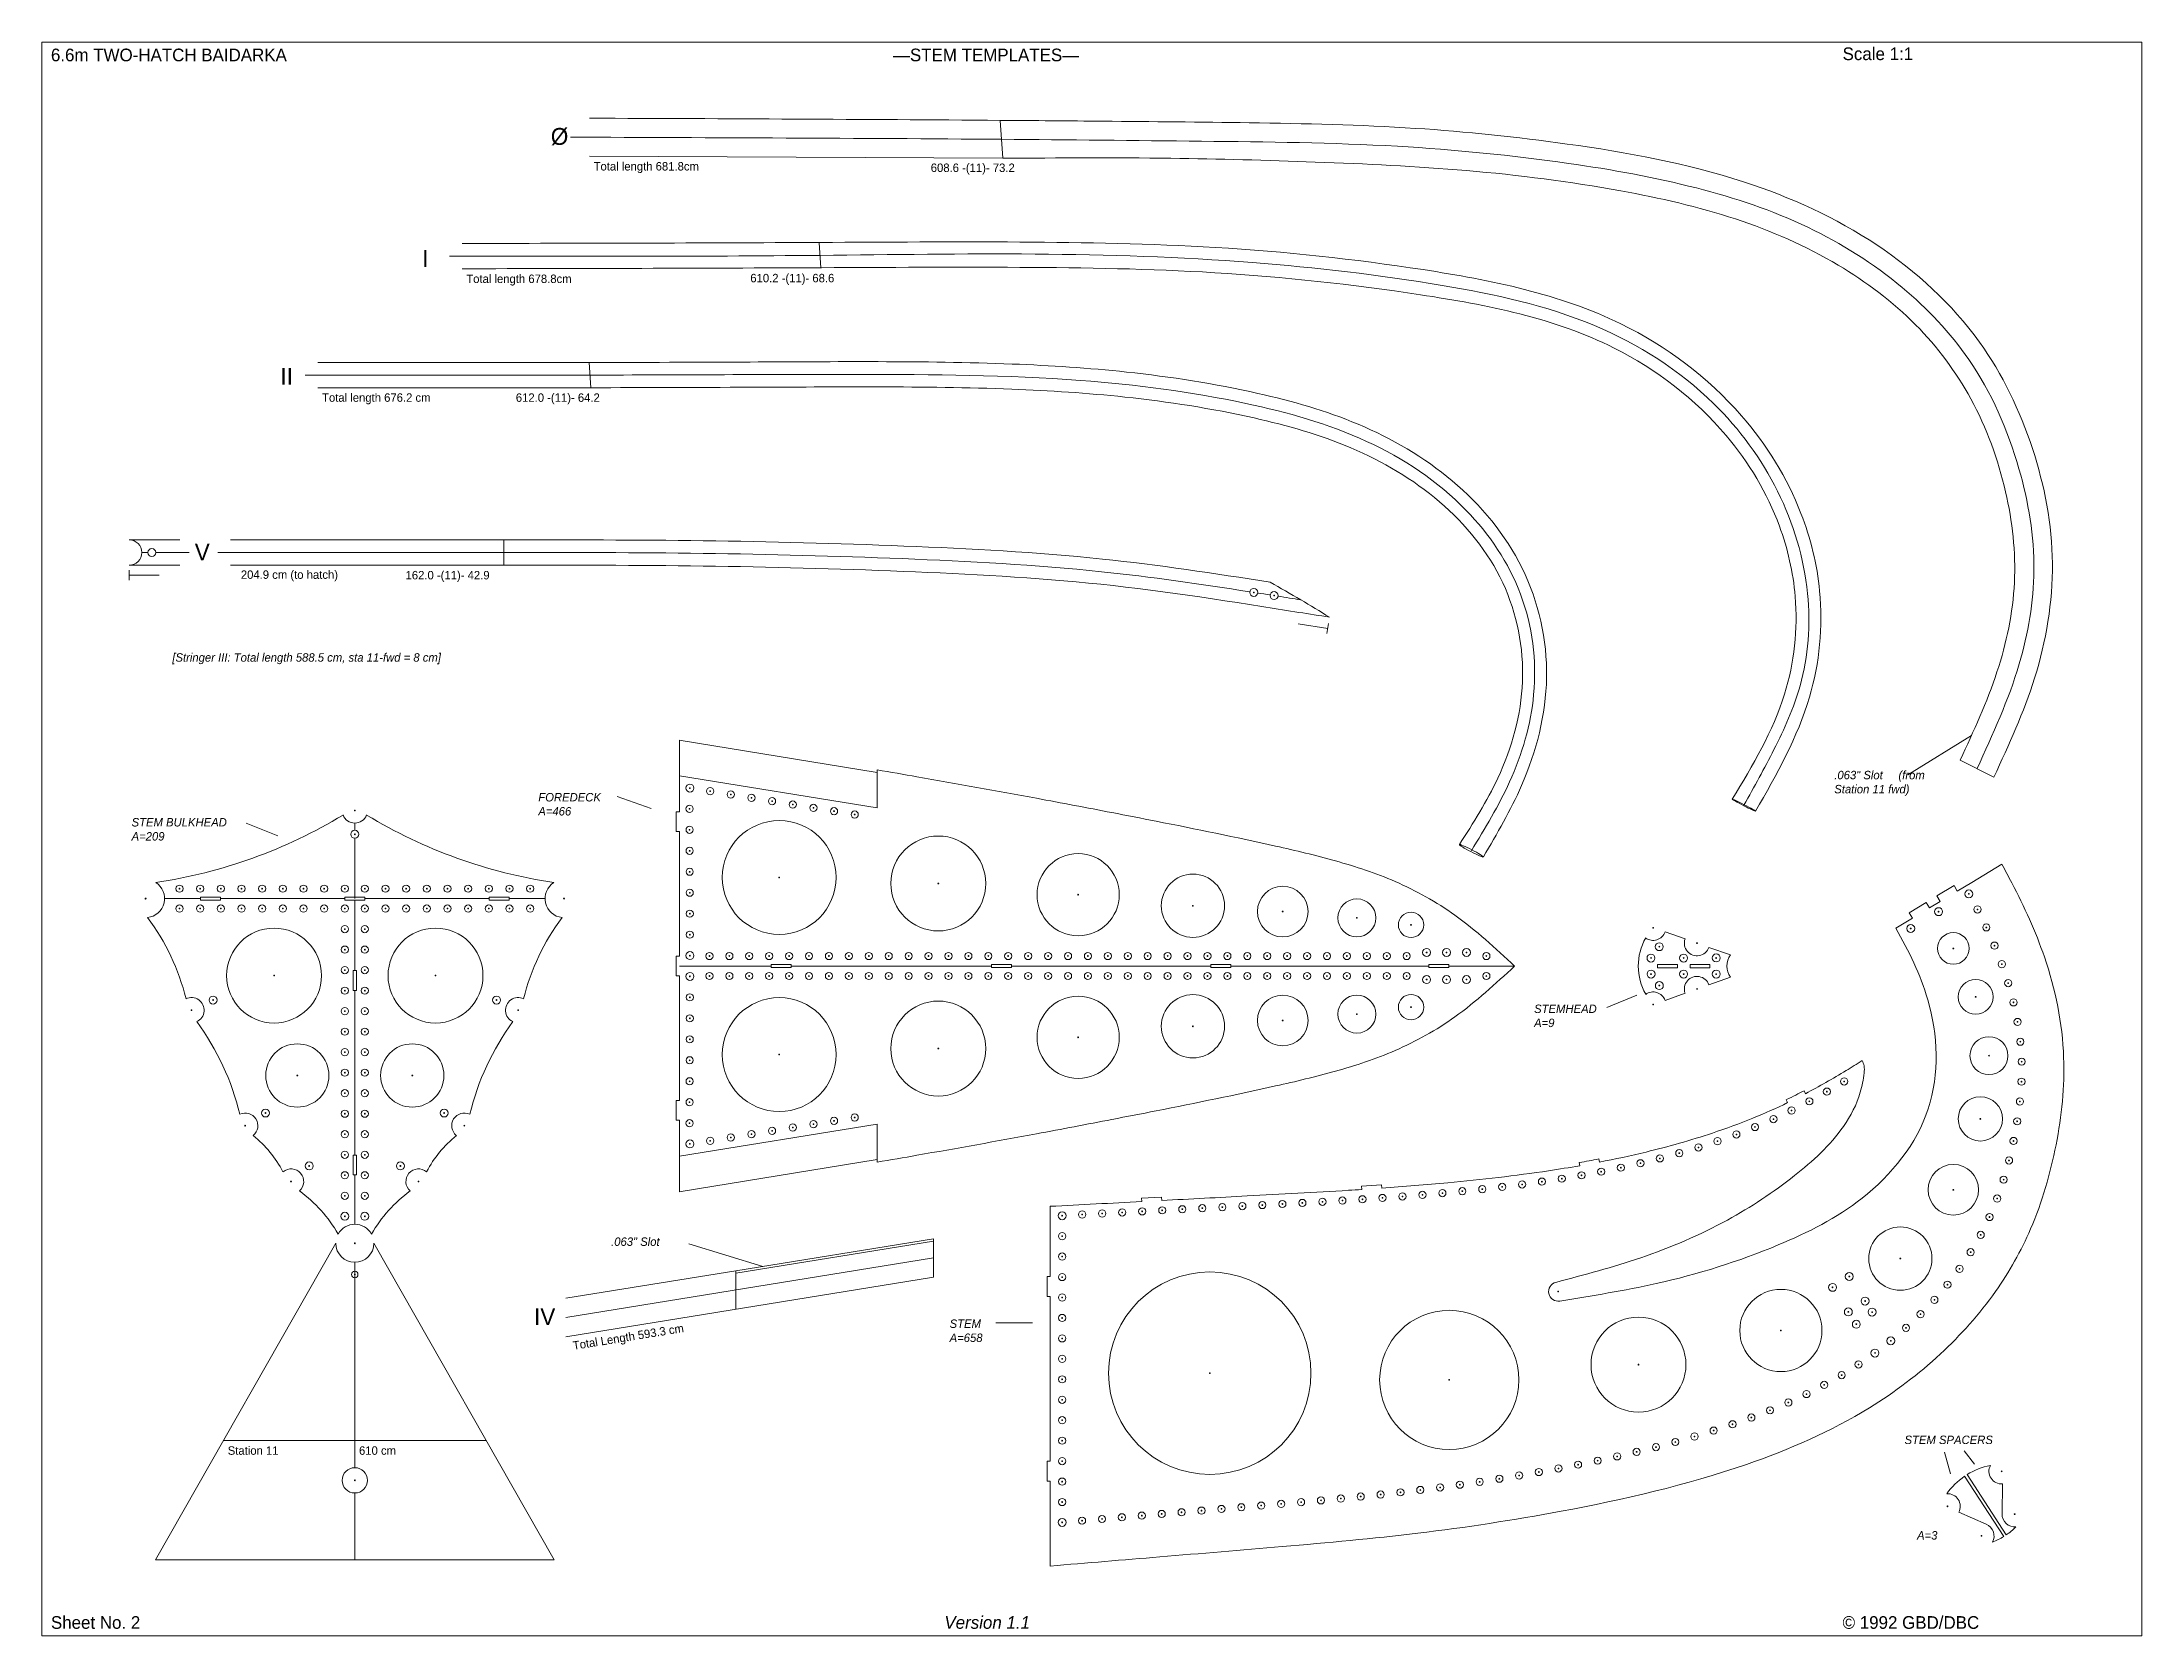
# Model space of a CAD drawing. Header units: inches. Extents: x 134.7 to 176.2, y -16 to 15.5.
import ezdxf

# ---------------------------------------------------------------- set-up
doc = ezdxf.new("R2010")
doc.units = ezdxf.units.IN
doc.header["$MEASUREMENT"] = 0
for name, color, linetype in [('Centers', 7, 'Continuous'), ('Foredeck', 7, 'Continuous'), ('Layer1', 7, 'Continuous'), ('Partner', 7, 'Continuous'), ('Plan', 7, 'Continuous'), ('Rudder', 7, 'Continuous'), ('Station 11', 7, 'Continuous'), ('Stem', 7, 'Continuous'), ('Stemspacer', 7, 'Continuous'), ('Stringers', 7, 'Continuous'), ('Text', 7, 'Continuous')]:
    doc.layers.add(name, color=color, linetype=linetype)

msp = doc.modelspace()

# ---------------------------------------------------------------- linework, layer by layer
at = {"layer": 'Centers', "color": 7, "lineweight": 9}
for p, q in [((140.835, -0.079), (140.835, 0.065)), ((140.835, -1.428), (140.835, -0.236)), ((140.835, -2.847), (140.835, -1.46)), ((140.835, -6.496), (140.835, -3.241)), ((140.835, -7.863), (140.835, -6.889))]:
    msp.add_line(p, q, dxfattribs=at)
for centre, radius in [((158.601, 4.623), 0.0787), ((158.601, 4.623), 0.00787), ((159.002, 4.56), 0.0787), ((159.002, 4.56), 0.00787), ((147.457, 0.756), 0.00787), ((147.857, 0.695), 0.00787), ((148.265, 0.629), 0.00787), ((148.673, 0.563), 0.00787), ((149.081, 0.497), 0.00787), ((149.49, 0.431), 0.00787), ((140.835, 0.315), 0.00787), ((147.45, 0.346), 0.00787), ((149.898, 0.365), 0.00787), ((150.306, 0.299), 0.00787), ((150.714, 0.233), 0.00787), ((140.835, -0.157), 0.00787), ((147.451, -0.068), 0.00787), ((147.452, -0.483), 0.00787), ((137.371, -1.231), 0.00787), ((137.779, -1.231), 0.00787), ((138.187, -1.231), 0.00787), ((138.596, -1.231), 0.00787), ((139.004, -1.231), 0.00787), ((139.413, -1.231), 0.00787), ((139.821, -1.231), 0.00787), ((140.23, -1.231), 0.00787), ((140.638, -1.231), 0.00787), ((147.453, -0.897), 0.00787), ((149.222, -1.01), 0.00787), ((152.366, -1.129), 0.00787), ((136.701, -1.428), 0.00787), ((137.371, -1.625), 0.00787), ((137.779, -1.625), 0.00787), ((138.187, -1.625), 0.00787), ((138.596, -1.625), 0.00787), ((139.004, -1.625), 0.00787), ((139.413, -1.625), 0.00787), ((139.821, -1.625), 0.00787), ((140.23, -1.625), 0.00787), ((140.638, -1.625), 0.00787), ((144.969, -1.428), 0.00787), ((147.454, -1.312), 0.00787), ((155.13, -1.351), 0.00787), ((157.398, -1.569), 0.00787), ((172.731, -1.335), 0.00787), ((172.903, -1.642), 0.00787), ((140.638, -2.031), 0.00787), ((147.455, -1.726), 0.00787), ((159.172, -1.684), 0.00787), ((160.638, -1.809), 0.00787), ((161.708, -1.948), 0.00787), ((166.492, -2.004), 0.00787), ((171.583, -2.019), 0.00787), ((172.134, -1.686), 0.00787), ((173.077, -1.997), 0.00787), ((140.638, -2.436), 0.00787), ((147.456, -2.141), 0.00787), ((162.016, -2.492), 0.00787), ((162.41, -2.492), 0.00787), ((162.804, -2.492), 0.00787), ((166.614, -2.378), 0.00787), ((167.359, -2.309), 0.00787), ((172.425, -2.413), 0.00787), ((173.239, -2.357), 0.00787), ((140.638, -2.841), 0.00787), ((147.457, -2.555), 0.00787), ((147.843, -2.563), 0.00787), ((148.237, -2.563), 0.00787), ((148.63, -2.563), 0.00787), ((149.024, -2.563), 0.00787), ((149.418, -2.563), 0.00787), ((149.811, -2.563), 0.00787), ((150.205, -2.563), 0.00787), ((150.599, -2.563), 0.00787), ((150.993, -2.563), 0.00787), ((151.386, -2.563), 0.00787), ((151.78, -2.563), 0.00787), ((152.174, -2.563), 0.00787), ((152.567, -2.563), 0.00787), ((152.961, -2.563), 0.00787), ((153.355, -2.563), 0.00787), ((153.748, -2.563), 0.00787), ((154.142, -2.563), 0.00787), ((154.536, -2.563), 0.00787), ((154.93, -2.563), 0.00787), ((155.323, -2.563), 0.00787), ((155.717, -2.563), 0.00787), ((156.111, -2.563), 0.00787), ((156.504, -2.563), 0.00787), ((156.898, -2.563), 0.00787), ((157.292, -2.563), 0.00787), ((157.685, -2.563), 0.00787), ((158.079, -2.563), 0.00787), ((158.473, -2.563), 0.00787), ((158.867, -2.563), 0.00787), ((159.26, -2.563), 0.00787), ((159.654, -2.563), 0.00787), ((160.048, -2.563), 0.00787), ((160.441, -2.563), 0.00787), ((160.835, -2.563), 0.00787), ((161.229, -2.563), 0.00787), ((161.622, -2.563), 0.00787), ((163.197, -2.563), 0.00787), ((166.45, -2.602), 0.00787), ((167.095, -2.602), 0.00787), ((167.739, -2.601), 0.00787), ((173.384, -2.724), 0.00787), ((139.24, -2.949), 0.00787), ((140.638, -3.247), 0.00787), ((142.43, -2.949), 0.00787), ((166.451, -2.92), 0.00787), ((166.615, -3.147), 0.00787), ((167.095, -2.92), 0.00787), ((167.359, -3.215), 0.00787), ((167.739, -2.92), 0.00787), ((173.51, -3.098), 0.00787), ((137.607, -3.633), 0.00787), ((138.034, -3.432), 0.00787), ((140.638, -3.652), 0.00787), ((144.063, -3.633), 0.00787), ((166.493, -3.522), 0.00787), ((172.866, -3.37), 0.00787), ((173.614, -3.479), 0.00787), ((140.638, -4.057), 0.00787), ((173.694, -3.865), 0.00787), ((140.638, -4.463), 0.00787), ((173.129, -4.532), 0.00787), ((173.749, -4.256), 0.00787), ((139.699, -4.923), 0.00787), ((140.638, -4.868), 0.00787), ((141.971, -4.923), 0.00787), ((173.775, -4.65), 0.00787), ((140.638, -5.274), 0.00787), ((169.926, -5.242), 0.00787), ((170.268, -5.041), 0.00787), ((173.772, -5.045), 0.00787), ((139.07, -5.665), 0.00787), ((140.638, -5.679), 0.00787), ((168.87, -5.785), 0.00787), ((169.228, -5.615), 0.00787), ((169.58, -5.434), 0.00787), ((172.959, -5.782), 0.00787), ((173.741, -5.438), 0.00787), ((138.67, -5.916), 0.00787), ((140.638, -6.084), 0.00787), ((143, -5.916), 0.00787), ((167.765, -6.221), 0.00787), ((168.138, -6.088), 0.00787), ((168.506, -5.942), 0.00787), ((173.615, -6.217), 0.00787), ((173.688, -5.829), 0.00787), ((140.638, -6.49), 0.00787), ((166.626, -6.562), 0.00787), ((167.009, -6.458), 0.00787), ((167.388, -6.345), 0.00787), ((173.526, -6.602), 0.00787), ((139.575, -7.019), 0.00787), ((139.934, -6.711), 0.00787), ((140.638, -6.895), 0.00787), ((142.095, -7.019), 0.00787), ((164.295, -7.021), 0.00787), ((164.687, -6.962), 0.00787), ((165.078, -6.896), 0.00787), ((165.467, -6.824), 0.00787), ((165.855, -6.745), 0.00787), ((166.242, -6.658), 0.00787), ((173.419, -6.982), 0.00787), ((140.638, -7.3), 0.00787), ((159.166, -7.463), 0.00787), ((159.561, -7.442), 0.00787), ((159.957, -7.419), 0.00787), ((160.352, -7.395), 0.00787), ((160.748, -7.37), 0.00787), ((161.143, -7.343), 0.00787), ((161.538, -7.314), 0.00787), ((161.933, -7.283), 0.00787), ((162.328, -7.248), 0.00787), ((162.722, -7.211), 0.00787), ((163.116, -7.17), 0.00787), ((163.51, -7.125), 0.00787), ((163.903, -7.076), 0.00787), ((172.425, -7.182), 0.00787), ((173.291, -7.356), 0.00787), ((140.638, -7.706), 0.00787), ((154.814, -7.694), 0.00787), ((155.209, -7.671), 0.00787), ((155.605, -7.651), 0.00787), ((156.001, -7.63), 0.00787), ((156.396, -7.609), 0.00787), ((156.792, -7.588), 0.00787), ((157.188, -7.567), 0.00787), ((157.583, -7.547), 0.00787), ((157.979, -7.526), 0.00787), ((158.375, -7.505), 0.00787), ((158.77, -7.484), 0.00787), ((173.141, -7.721), 0.00787), ((140.835, -8.239), 0.00787), ((154.814, -8.098), 0.00787), ((172.966, -8.074), 0.00787), ((154.814, -8.502), 0.00787), ((171.378, -8.542), 0.00787), ((172.767, -8.416), 0.00787), ((140.835, -8.856), 0.00787), ((154.814, -8.907), 0.00787), ((170.039, -9.11), 0.00787), ((170.369, -8.896), 0.00787), ((172.308, -9.057), 0.00787), ((172.548, -8.744), 0.00787), ((154.814, -9.311), 0.00787), ((164.617, -9.194), 0.00787), ((170.681, -9.381), 0.00787), ((172.051, -9.357), 0.00787), ((154.814, -9.715), 0.00787), ((169.017, -9.963), 0.00787), ((170.35, -9.595), 0.00787), ((170.508, -9.839), 0.00787), ((170.819, -9.599), 0.00787), ((171.49, -9.911), 0.00787), ((171.777, -9.641), 0.00787), ((154.814, -10.119), 0.00787), ((171.189, -10.167), 0.00787), ((154.814, -10.523), 0.00787), ((166.203, -10.637), 0.00787), ((170.552, -10.633), 0.00787), ((170.876, -10.408), 0.00787), ((154.814, -10.928), 0.00787), ((157.731, -10.806), 0.00787), ((162.463, -10.939), 0.00787), ((169.874, -11.038), 0.00787), ((170.218, -10.844), 0.00787), ((154.814, -11.332), 0.00787), ((168.802, -11.54), 0.00787), ((169.165, -11.386), 0.00787), ((169.523, -11.219), 0.00787), ((154.814, -11.736), 0.00787), ((167.688, -11.941), 0.00787), ((168.062, -11.816), 0.00787), ((168.434, -11.683), 0.00787), ((154.814, -12.14), 0.00787), ((165.782, -12.451), 0.00787), ((166.166, -12.362), 0.00787), ((166.549, -12.267), 0.00787), ((166.931, -12.166), 0.00787), ((167.31, -12.057), 0.00787), ((154.814, -12.544), 0.00787), ((163.844, -12.828), 0.00787), ((164.233, -12.76), 0.00787), ((164.621, -12.689), 0.00787), ((165.009, -12.614), 0.00787), ((165.396, -12.535), 0.00787), ((173.38, -12.745), 0.00787), ((140.835, -12.924), 0.00787), ((154.814, -12.949), 0.00787), ((160.321, -13.284), 0.00787), ((160.714, -13.245), 0.00787), ((161.107, -13.205), 0.00787), ((161.499, -13.161), 0.00787), ((161.891, -13.114), 0.00787), ((162.283, -13.064), 0.00787), ((162.674, -13.01), 0.00787), ((163.064, -12.953), 0.00787), ((163.454, -12.892), 0.00787), ((154.814, -13.353), 0.00787), ((155.601, -13.688), 0.00787), ((155.994, -13.654), 0.00787), ((156.387, -13.621), 0.00787), ((156.781, -13.588), 0.00787), ((157.174, -13.555), 0.00787), ((157.568, -13.522), 0.00787), ((157.961, -13.489), 0.00787), ((158.355, -13.456), 0.00787), ((158.748, -13.423), 0.00787), ((159.141, -13.389), 0.00787), ((159.535, -13.355), 0.00787), ((159.928, -13.32), 0.00787), ((172.311, -13.438), 0.00787), ((173.638, -13.594), 0.00787), ((154.814, -13.755), 0.00787), ((155.207, -13.721), 0.00787), ((172.98, -14.021), 0.00787)]:
    msp.add_circle(centre, radius, dxfattribs=at)
at = {"layer": 'Centers', "color": 7, "lineweight": 9, "extrusion": (0, 0, -1)}
for centre in [(-141.032, -1.231), (-141.44, -1.231), (-141.849, -1.231), (-142.257, -1.231), (-142.666, -1.231), (-143.074, -1.231), (-143.483, -1.231), (-143.891, -1.231), (-144.3, -1.231), (-141.032, -1.625), (-141.44, -1.625), (-141.849, -1.625), (-142.257, -1.625), (-142.666, -1.625), (-143.074, -1.625), (-143.483, -1.625), (-143.891, -1.625), (-144.3, -1.625), (-141.032, -2.031), (-141.032, -2.436), (-141.032, -2.841), (-141.032, -3.247), (-147.457, -2.965), (-147.843, -2.957), (-148.237, -2.957), (-148.63, -2.957), (-149.024, -2.957), (-149.418, -2.957), (-149.811, -2.957), (-150.205, -2.957), (-150.599, -2.957), (-150.993, -2.957), (-151.386, -2.957), (-151.78, -2.957), (-152.174, -2.957), (-152.567, -2.957), (-152.961, -2.957), (-153.355, -2.957), (-153.748, -2.957), (-154.142, -2.957), (-154.536, -2.957), (-154.93, -2.957), (-155.323, -2.957), (-155.717, -2.957), (-156.111, -2.957), (-156.504, -2.957), (-156.898, -2.957), (-157.292, -2.957), (-157.685, -2.957), (-158.079, -2.957), (-158.473, -2.957), (-158.867, -2.957), (-159.26, -2.957), (-159.654, -2.957), (-160.048, -2.957), (-160.441, -2.957), (-160.835, -2.957), (-161.229, -2.957), (-161.622, -2.957), (-162.016, -3.028), (-162.41, -3.028), (-162.804, -3.028), (-163.197, -2.957), (-141.032, -3.652), (-143.636, -3.432), (-147.456, -3.379), (-160.638, -3.711), (-161.708, -3.573), (-141.032, -4.057), (-147.455, -3.794), (-157.398, -3.951), (-159.172, -3.836), (-141.032, -4.463), (-147.454, -4.209), (-149.222, -4.51), (-152.366, -4.391), (-155.13, -4.169), (-141.032, -4.868), (-147.453, -4.623), (-141.032, -5.274), (-147.452, -5.038), (-141.032, -5.679), (-142.601, -5.665), (-147.451, -5.452), (-150.714, -5.753), (-141.032, -6.084), (-147.45, -5.867), (-147.857, -6.215), (-148.265, -6.149), (-148.673, -6.083), (-149.081, -6.017), (-149.49, -5.951), (-149.898, -5.885), (-150.306, -5.819), (-141.032, -6.49), (-147.457, -6.276), (-141.032, -6.895), (-141.736, -6.711), (-141.032, -7.3), (-141.032, -7.706)]:
    msp.add_circle(centre, 0.00787, dxfattribs=at)
at = {"layer": 'Centers', "color": 7, "lineweight": 9}
msp.add_arc((173.38, -12.745), 0.251, 152.7029, 273.6025, dxfattribs=at)
at = {"layer": 'Centers', "color": 7, "lineweight": 9, "extrusion": (0, 0, -1)}
msp.add_arc((-172.311, -13.438), 0.25, 86.5246, 207.9779, dxfattribs=at)
at = {"layer": 'Foredeck', "color": 7, "lineweight": 9}
for p, q in [((147.245, 1.7), (151.158, 1.066)), ((147.252, 0.289), (147.252, 1.698)), ((147.252, 0.995), (151.158, 0.363)), ((151.158, 1.066), (151.158, 1.115)), ((151.158, 0.363), (151.158, 1.066)), ((147.189, 0.289), (147.189, -0.105)), ((147.189, 0.289), (147.252, 0.289)), ((147.189, -0.105), (147.252, -0.105)), ((147.252, -2.563), (147.252, -0.105)), ((147.189, -2.563), (147.252, -2.563)), ((147.189, -2.563), (147.189, -2.957)), ((147.252, -2.76), (149.063, -2.76)), ((147.252, -2.76), (147.252, -2.76)), ((149.063, -2.729), (149.063, -2.792)), ((149.063, -2.729), (149.457, -2.729)), ((149.063, -2.792), (149.457, -2.792)), ((149.457, -2.729), (149.457, -2.792)), ((149.457, -2.76), (153.418, -2.76)), ((153.418, -2.729), (153.418, -2.792)), ((153.418, -2.729), (153.811, -2.729)), ((153.418, -2.792), (153.811, -2.792)), ((153.811, -2.729), (153.811, -2.792)), ((153.811, -2.76), (157.752, -2.76)), ((157.752, -2.729), (157.752, -2.792)), ((157.752, -2.729), (158.146, -2.729)), ((157.752, -2.792), (158.146, -2.792)), ((158.146, -2.729), (158.146, -2.792)), ((158.146, -2.76), (162.059, -2.76)), ((162.059, -2.729), (162.059, -2.792)), ((162.059, -2.729), (162.453, -2.729)), ((162.059, -2.792), (162.453, -2.792)), ((162.453, -2.729), (162.453, -2.792)), ((162.453, -2.76), (163.752, -2.76)), ((147.189, -2.957), (147.252, -2.957)), ((147.252, -2.957), (147.252, -5.415)), ((147.189, -5.809), (147.189, -5.415)), ((147.189, -5.415), (147.252, -5.415)), ((147.189, -5.809), (147.252, -5.809)), ((147.252, -5.809), (147.252, -7.219)), ((147.252, -6.515), (151.158, -5.883)), ((151.158, -5.883), (151.158, -6.586)), ((147.245, -7.22), (151.158, -6.586)), ((151.158, -6.586), (151.158, -6.636)), ((148.368, -8.783), (152.273, -8.151)), ((148.368, -8.832), (152.273, -8.2)), ((152.273, -8.151), (152.273, -8.912)), ((145.006, -9.706), (152.273, -8.529)), ((145.006, -9.327), (148.368, -8.783)), ((145.006, -10.085), (152.273, -8.908)), ((148.368, -8.783), (148.368, -9.545))]:
    msp.add_line(p, q, dxfattribs=at)
at = {"layer": 'Foredeck', "color": 7, "lineweight": 9, "extrusion": (0, 0, -1)}
for centre, radius in [((-147.457, 0.756), 0.0787), ((-147.45, 0.346), 0.0709), ((-147.857, 0.695), 0.0709), ((-148.265, 0.629), 0.0709), ((-148.673, 0.563), 0.0709), ((-149.081, 0.497), 0.0709), ((-149.49, 0.431), 0.0709), ((-149.898, 0.365), 0.0709), ((-147.451, -0.068), 0.0709), ((-149.222, -1.01), 1.125), ((-150.306, 0.299), 0.0709), ((-150.714, 0.233), 0.0709), ((-147.452, -0.483), 0.0709), ((-152.366, -1.129), 0.938), ((-147.453, -0.897), 0.0709), ((-155.13, -1.351), 0.812), ((-147.454, -1.312), 0.0709), ((-157.398, -1.569), 0.625), ((-159.172, -1.684), 0.5), ((-147.455, -1.726), 0.0709), ((-160.638, -1.809), 0.375), ((-147.456, -2.141), 0.0709), ((-161.708, -1.948), 0.25), ((-147.457, -2.555), 0.0787), ((-162.016, -2.492), 0.0787), ((-162.41, -2.492), 0.0787), ((-162.804, -2.492), 0.0787), ((-147.843, -2.563), 0.0709), ((-148.237, -2.563), 0.0709), ((-148.63, -2.563), 0.0709), ((-149.024, -2.563), 0.0709), ((-149.418, -2.563), 0.0709), ((-149.811, -2.563), 0.0709), ((-150.205, -2.563), 0.0709), ((-150.599, -2.563), 0.0709), ((-150.993, -2.563), 0.0709), ((-151.386, -2.563), 0.0709), ((-151.78, -2.563), 0.0709), ((-152.174, -2.563), 0.0709), ((-152.567, -2.563), 0.0709), ((-152.961, -2.563), 0.0709), ((-153.355, -2.563), 0.0709), ((-153.748, -2.563), 0.0709), ((-154.142, -2.563), 0.0709), ((-154.536, -2.563), 0.0709), ((-154.93, -2.563), 0.0709), ((-155.323, -2.563), 0.0709), ((-155.717, -2.563), 0.0709), ((-156.111, -2.563), 0.0709), ((-156.504, -2.563), 0.0709), ((-156.898, -2.563), 0.0709), ((-157.292, -2.563), 0.0709), ((-157.685, -2.563), 0.0709), ((-158.079, -2.563), 0.0709), ((-158.473, -2.563), 0.0709), ((-158.867, -2.563), 0.0709), ((-159.26, -2.563), 0.0709), ((-159.654, -2.563), 0.0709), ((-160.048, -2.563), 0.0709), ((-160.441, -2.563), 0.0709), ((-160.835, -2.563), 0.0709), ((-161.229, -2.563), 0.0709), ((-161.622, -2.563), 0.0709), ((-163.197, -2.563), 0.0709)]:
    msp.add_circle(centre, radius, dxfattribs=at)
at = {"layer": 'Foredeck', "color": 7, "lineweight": 9}
for centre, radius in [((147.457, -2.965), 0.0787), ((147.843, -2.957), 0.0709), ((148.237, -2.957), 0.0709), ((148.63, -2.957), 0.0709), ((149.024, -2.957), 0.0709), ((149.418, -2.957), 0.0709), ((149.811, -2.957), 0.0709), ((150.205, -2.957), 0.0709), ((150.599, -2.957), 0.0709), ((150.993, -2.957), 0.0709), ((151.386, -2.957), 0.0709), ((151.78, -2.957), 0.0709), ((152.174, -2.957), 0.0709), ((152.567, -2.957), 0.0709), ((152.961, -2.957), 0.0709), ((153.355, -2.957), 0.0709), ((153.748, -2.957), 0.0709), ((154.142, -2.957), 0.0709), ((154.536, -2.957), 0.0709), ((154.93, -2.957), 0.0709), ((155.323, -2.957), 0.0709), ((155.717, -2.957), 0.0709), ((156.111, -2.957), 0.0709), ((156.504, -2.957), 0.0709), ((156.898, -2.957), 0.0709), ((157.292, -2.957), 0.0709), ((157.685, -2.957), 0.0709), ((158.079, -2.957), 0.0709), ((158.473, -2.957), 0.0709), ((158.867, -2.957), 0.0709), ((159.26, -2.957), 0.0709), ((159.654, -2.957), 0.0709), ((160.048, -2.957), 0.0709), ((160.441, -2.957), 0.0709), ((160.835, -2.957), 0.0709), ((161.229, -2.957), 0.0709), ((161.622, -2.957), 0.0709), ((163.197, -2.957), 0.0709), ((147.456, -3.379), 0.0709), ((162.016, -3.028), 0.0787), ((162.41, -3.028), 0.0787), ((162.804, -3.028), 0.0787), ((147.455, -3.794), 0.0709), ((149.222, -4.51), 1.125), ((152.366, -4.391), 0.938), ((155.13, -4.169), 0.812), ((157.398, -3.951), 0.625), ((159.172, -3.836), 0.5), ((160.638, -3.711), 0.375), ((161.708, -3.573), 0.25), ((147.454, -4.209), 0.0709), ((147.453, -4.623), 0.0709), ((147.452, -5.038), 0.0709), ((147.451, -5.452), 0.0709), ((147.45, -5.867), 0.0709), ((150.306, -5.819), 0.0709), ((150.714, -5.753), 0.0709), ((147.457, -6.276), 0.0787), ((147.857, -6.215), 0.0709), ((148.265, -6.149), 0.0709), ((148.673, -6.083), 0.0709), ((149.081, -6.017), 0.0709), ((149.49, -5.951), 0.0709), ((149.898, -5.885), 0.0709)]:
    msp.add_circle(centre, radius, dxfattribs=at)
for points in [[(151.158, 1.115), (151.42, 1.071), (152.471, 0.89), (154.019, 0.611), (155.592, 0.313), (157.169, 0.005), (158.644, -0.295), (160.228, -0.667), (161.442, -1.066), (162.663, -1.748), (163.376, -2.408), (163.756, -2.76)], [(151.158, -6.636), (151.42, -6.591), (152.471, -6.41), (154.019, -6.132), (155.592, -5.833), (157.169, -5.525), (158.644, -5.226), (160.228, -4.853), (161.442, -4.454), (162.663, -3.772), (163.376, -3.112), (163.756, -2.76)]]:
    msp.add_open_spline(points, degree=3, knots=[0, 0, 0, 0, 0.059671, 0.238927, 0.352259, 0.41856, 0.598769, 0.689624, 0.782984, 0.884229, 1, 1, 1, 1], dxfattribs=at)
at = {"layer": 'Layer1', "color": 7, "lineweight": 9}
for p, q in [((134.653, -16), (134.653, 15.5)), ((134.653, 15.5), (176.153, 15.5)), ((176.153, 15.5), (176.153, -16)), ((176.153, -16), (134.653, -16))]:
    msp.add_line(p, q, dxfattribs=at)
at = {"layer": 'Plan', "color": 7, "lineweight": 9}
for p, q in [((171.523, 1.016), (172.785, 1.798)), ((146.017, 0.587), (146.691, 0.354)), ((138.688, 0.062), (139.312, -0.188)), ((165.578, -3.578), (166.172, -3.336)), ((147.438, -8.25), (148.899, -8.697)), ((153.5, -9.812), (154.23, -9.812)), ((172.25, -12.367), (172.367, -12.797)), ((172.641, -12.344), (172.844, -12.602))]:
    msp.add_line(p, q, dxfattribs=at)
msp.add_circle((140.835, -8.856), 0.063, dxfattribs=at)
at = {"layer": 'Station 11', "color": 7, "lineweight": 9}
for p, q in [((137.077, -1.428), (137.786, -1.428)), ((137.786, -1.397), (137.786, -1.46)), ((137.786, -1.397), (138.18, -1.397)), ((137.786, -1.46), (138.18, -1.46)), ((138.18, -1.397), (138.18, -1.46)), ((138.18, -1.428), (140.638, -1.428)), ((140.638, -1.397), (140.638, -1.46)), ((140.638, -1.397), (141.032, -1.397)), ((140.638, -1.46), (141.032, -1.46)), ((141.032, -1.397), (141.032, -1.46)), ((141.032, -1.428), (143.49, -1.428)), ((143.49, -1.397), (143.49, -1.46)), ((143.884, -1.397), (143.49, -1.397)), ((143.884, -1.46), (143.49, -1.46)), ((143.884, -1.397), (143.884, -1.46)), ((143.884, -1.428), (144.593, -1.428)), ((140.804, -3.241), (140.804, -2.847)), ((140.804, -2.847), (140.867, -2.847)), ((140.867, -3.241), (140.867, -2.847)), ((140.804, -3.241), (140.867, -3.241)), ((140.804, -6.496), (140.867, -6.496)), ((140.804, -6.889), (140.804, -6.496)), ((140.867, -6.889), (140.867, -6.496)), ((140.804, -6.889), (140.867, -6.889)), ((136.898, -14.496), (140.459, -8.239)), ((144.772, -14.496), (141.211, -8.239)), ((140.835, -12.674), (140.835, -8.615)), ((138.241, -12.137), (140.835, -12.137)), ((143.43, -12.137), (140.835, -12.137)), ((140.835, -14.496), (140.835, -13.174)), ((136.898, -14.496), (144.772, -14.496))]:
    msp.add_line(p, q, dxfattribs=at)
for centre, radius in [((140.835, -0.157), 0.0787), ((141.032, -1.231), 0.0709), ((141.44, -1.231), 0.0709), ((141.849, -1.231), 0.0709), ((142.257, -1.231), 0.0709), ((142.666, -1.231), 0.0709), ((143.074, -1.231), 0.0709), ((143.483, -1.231), 0.0709), ((143.891, -1.231), 0.0709), ((144.3, -1.231), 0.0709), ((137.371, -1.625), 0.0709), ((137.779, -1.625), 0.0709), ((138.187, -1.625), 0.0709), ((138.596, -1.625), 0.0709), ((139.004, -1.625), 0.0709), ((139.413, -1.625), 0.0709), ((139.821, -1.625), 0.0709), ((140.23, -1.625), 0.0709), ((140.638, -1.625), 0.0709), ((139.24, -2.949), 0.938), ((140.638, -2.031), 0.0709), ((140.638, -2.436), 0.0709), ((140.638, -2.841), 0.0709), ((140.638, -3.247), 0.0709), ((138.034, -3.432), 0.0787), ((140.638, -3.652), 0.0709), ((140.638, -4.057), 0.0709), ((139.699, -4.923), 0.625), ((140.638, -4.463), 0.0709), ((140.638, -4.868), 0.0709), ((140.638, -5.274), 0.0709), ((139.07, -5.665), 0.0787), ((140.638, -5.679), 0.0709), ((140.638, -6.084), 0.0709), ((139.934, -6.711), 0.0787), ((140.638, -6.49), 0.0709), ((140.638, -6.895), 0.0709), ((140.638, -7.3), 0.0709), ((140.638, -7.706), 0.0787), ((140.835, -12.924), 0.25)]:
    msp.add_circle(centre, radius, dxfattribs=at)
at = {"layer": 'Station 11', "color": 7, "lineweight": 9, "extrusion": (0, 0, -1)}
for centre, radius in [((-137.371, -1.231), 0.0709), ((-137.779, -1.231), 0.0709), ((-138.187, -1.231), 0.0709), ((-138.596, -1.231), 0.0709), ((-139.004, -1.231), 0.0709), ((-139.413, -1.231), 0.0709), ((-139.821, -1.231), 0.0709), ((-140.23, -1.231), 0.0709), ((-140.638, -1.231), 0.0709), ((-141.032, -1.625), 0.0709), ((-141.44, -1.625), 0.0709), ((-141.849, -1.625), 0.0709), ((-142.257, -1.625), 0.0709), ((-142.666, -1.625), 0.0709), ((-143.074, -1.625), 0.0709), ((-143.483, -1.625), 0.0709), ((-143.891, -1.625), 0.0709), ((-144.3, -1.625), 0.0709), ((-141.032, -2.031), 0.0709), ((-142.43, -2.949), 0.938), ((-141.032, -2.436), 0.0709), ((-141.032, -2.841), 0.0709), ((-141.032, -3.247), 0.0709), ((-141.032, -3.652), 0.0709), ((-143.636, -3.432), 0.0787), ((-141.032, -4.057), 0.0709), ((-141.032, -4.463), 0.0709), ((-141.971, -4.923), 0.625), ((-141.032, -4.868), 0.0709), ((-141.032, -5.274), 0.0709), ((-141.032, -5.679), 0.0709), ((-142.601, -5.665), 0.0787), ((-141.032, -6.084), 0.0709), ((-141.032, -6.49), 0.0709), ((-141.736, -6.711), 0.0787), ((-141.032, -6.895), 0.0709), ((-141.032, -7.3), 0.0709), ((-141.032, -7.706), 0.0787)]:
    msp.add_circle(centre, radius, dxfattribs=at)
for centre, radius, start, end in [((-135.423, 8.792), 10.012, 238.8455, 261.509), ((-136.701, -1.428), 0.376, 122.0805, 264.0833), ((-133.139, -4.489), 4.493, 143.2688, 166.0613), ((-144.063, -3.633), 0.25, 294.9628, 115.3349), ((-133.491, -6.938), 5.225, 143.8986, 166.1759), ((-143, -5.916), 0.25, 309.4007, 114.9628), ((-137.385, -7.895), 2.295, 128.9542, 152.2445), ((-142.095, -7.019), 0.25, 311.8229, 129.4007), ((-138.075, -9.465), 2.809, 126.4161, 149.9382), ((-140.835, -8.239), 0.376, 28.7589, 151.2411)]:
    msp.add_arc(centre, radius, start, end, dxfattribs=at)
at = {"layer": 'Station 11', "color": 7, "lineweight": 9}
for centre, radius, start, end in [((140.835, 0.315), 0.25, 201.2709, 338.7291), ((146.248, 8.792), 10.012, 238.8455, 261.509), ((144.969, -1.428), 0.376, 122.0805, 264.0833), ((148.531, -4.489), 4.493, 143.2688, 166.0613), ((137.607, -3.633), 0.25, 294.9628, 115.3349), ((148.18, -6.938), 5.225, 143.8986, 166.1759), ((138.67, -5.916), 0.25, 309.4007, 114.9628), ((144.285, -7.895), 2.295, 128.9542, 152.2445), ((139.575, -7.019), 0.25, 311.8229, 129.4007), ((143.596, -9.465), 2.809, 126.4161, 149.9382), ((140.835, -8.239), 0.376, 180, 0)]:
    msp.add_arc(centre, radius, start, end, dxfattribs=at)
at = {"layer": 'Stem', "color": 7, "lineweight": 9}
for p, q in [((173.384, -0.75), (172.789, -1.108)), ((172.101, -1.375), (172.439, -1.172)), ((172.504, -1.28), (172.439, -1.172)), ((172.789, -1.108), (172.504, -1.28)), ((171.55, -1.707), (171.887, -1.504)), ((171.952, -1.612), (171.887, -1.504)), ((172.166, -1.483), (171.952, -1.612)), ((172.101, -1.375), (172.166, -1.483)), ((171.615, -1.815), (171.29, -2.011)), ((171.55, -1.707), (171.615, -1.815)), ((166.728, -2.087), (167.123, -2.225)), ((167.595, -2.391), (168.021, -2.541)), ((166.579, -2.731), (166.973, -2.731)), ((166.579, -2.731), (166.579, -2.794)), ((166.579, -2.794), (166.973, -2.794)), ((166.973, -2.731), (166.973, -2.794)), ((167.223, -2.73), (167.223, -2.793)), ((167.223, -2.73), (167.616, -2.73)), ((167.223, -2.793), (167.616, -2.793)), ((167.616, -2.73), (167.616, -2.793)), ((166.729, -3.439), (167.124, -3.299)), ((167.595, -3.133), (168.021, -2.982)), ((169.502, -5.283), (169.474, -5.226)), ((169.122, -5.404), (169.151, -5.46)), ((165.431, -6.635), (165.42, -6.573)), ((165.033, -6.644), (165.044, -6.706)), ((156.384, -7.351), (156.777, -7.331)), ((156.384, -7.351), (156.387, -7.414)), ((156.777, -7.331), (156.781, -7.394)), ((160.731, -7.113), (161.124, -7.086)), ((160.731, -7.113), (160.736, -7.176)), ((161.124, -7.086), (161.129, -7.149)), ((154.578, -7.509), (154.578, -8.897)), ((154.515, -9.29), (154.515, -8.897)), ((154.515, -8.897), (154.578, -8.897)), ((154.515, -9.29), (154.578, -9.29)), ((154.578, -9.29), (154.578, -12.545)), ((154.515, -12.545), (154.578, -12.545)), ((154.515, -12.939), (154.515, -12.545)), ((173.422, -14.032), (172.647, -12.844)), ((173.468, -14.002), (172.699, -12.811)), ((154.515, -12.939), (154.578, -12.939)), ((154.578, -12.939), (154.578, -14.617)), ((173.396, -12.996), (173.388, -13.588)), ((172.532, -13.556), (173.077, -13.79))]:
    msp.add_line(p, q, dxfattribs=at)
for centre, radius in [((172.134, -1.686), 0.0787), ((172.731, -1.335), 0.0787), ((172.903, -1.642), 0.0709), ((171.583, -2.019), 0.0787), ((173.077, -1.997), 0.0709), ((172.425, -2.413), 0.312), ((173.239, -2.357), 0.0709), ((166.451, -2.92), 0.0787), ((167.095, -2.92), 0.0787), ((167.739, -2.92), 0.0787), ((173.384, -2.724), 0.0709), ((166.615, -3.147), 0.0787), ((172.866, -3.37), 0.344), ((173.51, -3.098), 0.0709), ((173.614, -3.479), 0.0709), ((173.694, -3.865), 0.0709), ((173.129, -4.532), 0.375), ((173.749, -4.256), 0.0709), ((170.268, -5.041), 0.0709), ((173.772, -5.045), 0.0709), ((173.775, -4.65), 0.0709), ((169.58, -5.434), 0.0709), ((169.926, -5.242), 0.0709), ((172.959, -5.782), 0.437), ((173.741, -5.438), 0.0709), ((168.87, -5.785), 0.0709), ((169.228, -5.615), 0.0709), ((173.688, -5.829), 0.0709), ((167.765, -6.221), 0.0709), ((168.138, -6.088), 0.0709), ((168.506, -5.942), 0.0709), ((173.615, -6.217), 0.0709), ((166.242, -6.658), 0.0709), ((166.626, -6.562), 0.0709), ((167.009, -6.458), 0.0709), ((167.388, -6.345), 0.0709), ((173.526, -6.602), 0.0709), ((163.51, -7.125), 0.0709), ((163.903, -7.076), 0.0709), ((164.295, -7.021), 0.0709), ((164.687, -6.962), 0.0709), ((165.078, -6.896), 0.0709), ((165.467, -6.824), 0.0709), ((165.855, -6.745), 0.0709), ((172.425, -7.182), 0.5), ((173.419, -6.982), 0.0709), ((157.979, -7.526), 0.0709), ((158.375, -7.505), 0.0709), ((158.77, -7.484), 0.0709), ((159.166, -7.463), 0.0709), ((159.561, -7.442), 0.0709), ((159.957, -7.419), 0.0709), ((160.352, -7.395), 0.0709), ((160.748, -7.37), 0.0709), ((161.143, -7.343), 0.0709), ((161.538, -7.314), 0.0709), ((161.933, -7.283), 0.0709), ((162.328, -7.248), 0.0709), ((162.722, -7.211), 0.0709), ((163.116, -7.17), 0.0709), ((173.291, -7.356), 0.0709), ((154.814, -7.694), 0.0787), ((155.209, -7.671), 0.0709), ((155.605, -7.651), 0.0709), ((156.001, -7.63), 0.0709), ((156.396, -7.609), 0.0709), ((156.792, -7.588), 0.0709), ((157.188, -7.567), 0.0709), ((157.583, -7.547), 0.0709), ((173.141, -7.721), 0.0709), ((154.814, -8.098), 0.0709), ((171.378, -8.542), 0.625), ((172.966, -8.074), 0.0709), ((154.814, -8.502), 0.0709), ((172.548, -8.744), 0.0709), ((172.767, -8.416), 0.0709), ((154.814, -8.907), 0.0709), ((157.731, -10.806), 2), ((170.039, -9.11), 0.0787), ((170.369, -8.896), 0.0787), ((172.308, -9.057), 0.0709), ((154.814, -9.311), 0.0709), ((169.017, -9.963), 0.812), ((170.35, -9.595), 0.0787), ((170.681, -9.381), 0.0787), ((170.819, -9.599), 0.0787), ((172.051, -9.357), 0.0709), ((154.814, -9.715), 0.0709), ((162.463, -10.939), 1.375), ((166.203, -10.637), 0.938), ((170.508, -9.839), 0.0787), ((171.49, -9.911), 0.0709), ((171.777, -9.641), 0.0709), ((154.814, -10.119), 0.0709), ((170.876, -10.408), 0.0787), ((171.189, -10.167), 0.0787), ((154.814, -10.523), 0.0709), ((170.218, -10.844), 0.0709), ((170.552, -10.633), 0.0709), ((154.814, -10.928), 0.0709), ((169.523, -11.219), 0.0709), ((169.874, -11.038), 0.0709), ((154.814, -11.332), 0.0709), ((168.434, -11.683), 0.0709), ((168.802, -11.54), 0.0709), ((169.165, -11.386), 0.0709), ((154.814, -11.736), 0.0709), ((167.31, -12.057), 0.0709), ((167.688, -11.941), 0.0709), ((168.062, -11.816), 0.0709), ((154.814, -12.14), 0.0709), ((165.782, -12.451), 0.0709), ((166.166, -12.362), 0.0709), ((166.549, -12.267), 0.0709), ((166.931, -12.166), 0.0709), ((154.814, -12.544), 0.0709), ((163.454, -12.892), 0.0709), ((163.844, -12.828), 0.0709), ((164.233, -12.76), 0.0709), ((164.621, -12.689), 0.0709), ((165.009, -12.614), 0.0709), ((165.396, -12.535), 0.0709), ((154.814, -12.949), 0.0709), ((159.928, -13.32), 0.0709), ((160.321, -13.284), 0.0709), ((160.714, -13.245), 0.0709), ((161.107, -13.205), 0.0709), ((161.499, -13.161), 0.0709), ((161.891, -13.114), 0.0709), ((162.283, -13.064), 0.0709), ((162.674, -13.01), 0.0709), ((162.674, -13.01), 0.0709), ((163.064, -12.953), 0.0709), ((154.814, -13.755), 0.0787), ((154.814, -13.353), 0.0709), ((155.207, -13.721), 0.0709), ((155.601, -13.688), 0.0709), ((155.994, -13.654), 0.0709), ((156.387, -13.621), 0.0709), ((156.781, -13.588), 0.0709), ((157.174, -13.555), 0.0709), ((157.568, -13.522), 0.0709), ((157.961, -13.489), 0.0709), ((158.355, -13.456), 0.0709), ((158.748, -13.423), 0.0709), ((159.141, -13.389), 0.0709), ((159.535, -13.355), 0.0709)]:
    msp.add_circle(centre, radius, dxfattribs=at)
at = {"layer": 'Stem', "color": 7, "lineweight": 9, "extrusion": (0, 0, -1)}
for centre in [(-166.614, -2.378), (-166.45, -2.602), (-167.095, -2.602), (-167.739, -2.601)]:
    msp.add_circle(centre, 0.0787, dxfattribs=at)
at = {"layer": 'Stem', "color": 7, "lineweight": 9}
for centre, radius, start, end in [((167.326, -2.762), 1.127, 150.4366, 209.6235), ((168.326, -2.761), 0.376, 144.0792, 216.0183), ((166.493, -3.522), 0.25, 19.4462, 125.9919), ((167.359, -3.215), 0.25, 19.2343, 199.6581), ((164.617, -9.194), 0.189, 104.7735, 279.3134), ((173.442, -14.018), 1.418, 101.5947, 121.5876), ((173.638, -13.594), 0.25, 178.6999, 275.5674), ((172.869, -13.074), 1.104, 302.8607, 315.9185)]:
    msp.add_arc(centre, radius, start, end, dxfattribs=at)
at = {"layer": 'Stem', "color": 7, "lineweight": 9, "extrusion": (0, 0, -1)}
for centre, radius, start, end in [((-166.492, -2.004), 0.25, 199.3488, 305.7918), ((-167.359, -2.309), 0.25, 199.1369, 19.5606), ((-173.448, -14.014), 1.418, 35.6093, 55.6022), ((-172.98, -14.021), 0.25, 112.7145, 209.582), ((-172.819, -13.107), 1.104, 236.8753, 249.9331)]:
    msp.add_arc(centre, radius, start, end, dxfattribs=at)
at = {"layer": 'Stem', "color": 7, "lineweight": 9}
for points, knots in [([(173.384, -0.75), (173.45, -0.872), (173.768, -1.464), (174.335, -2.689), (174.698, -4.469), (174.504, -6.304), (174.051, -7.881), (173.259, -9.286), (172.178, -10.493), (170.551, -11.725), (168.014, -12.821), (164.979, -13.518), (161.904, -13.991), (159.251, -14.228), (156.828, -14.429), (155.299, -14.557), (154.578, -14.617)], [0, 0, 0, 0, 0.014401, 0.069681, 0.139522, 0.199362, 0.259385, 0.308398, 0.365214, 0.426097, 0.51857, 0.649035, 0.747937, 0.840968, 0.924988, 1, 1, 1, 1]), ([(171.29, -2.011), (171.543, -2.463), (172.097, -3.567), (172.188, -5.679), (170.779, -7.414), (168.793, -8.406), (166.755, -9.049), (165.286, -9.275), (164.647, -9.38)], [0, 0, 0, 0, 0.126714, 0.303081, 0.482463, 0.636883, 0.842492, 1, 1, 1, 1]), ([(164.569, -9.011), (165.133, -8.862), (166.298, -8.553), (167.905, -7.869), (169.249, -6.979), (170.18, -6.138), (170.578, -5.378), (170.656, -4.958), (170.673, -4.741), (170.64, -4.663), (170.626, -4.63)], [0, 0, 0, 0, 0.219608, 0.453684, 0.65317, 0.825405, 0.919778, 0.968633, 0.986558, 1, 1, 1, 1]), ([(169.502, -5.283), (169.775, -5.139), (170.152, -4.924), (170.52, -4.696), (170.626, -4.63)], [0, 0, 0, 0, 0.711466, 1, 1, 1, 1]), ([(169.122, -5.404), (169.186, -5.373), (169.304, -5.315), (169.42, -5.254), (169.474, -5.226)], [0, 0, 0, 0, 0.538886, 1, 1, 1, 1]), ([(165.431, -6.635), (165.74, -6.576), (166.492, -6.414), (167.507, -6.127), (168.437, -5.787), (168.926, -5.569), (169.151, -5.46)], [0, 0, 0, 0, 0.240987, 0.590432, 0.808363, 1, 1, 1, 1]), ([(161.129, -7.149), (161.565, -7.118), (162.667, -7.03), (163.973, -6.882), (164.839, -6.742), (165.044, -6.706)], [0, 0, 0, 0, 0.333369, 0.841517, 1, 1, 1, 1]), ([(156.781, -7.394), (157.343, -7.364), (158.574, -7.299), (159.893, -7.23), (160.648, -7.181), (160.736, -7.176)], [0, 0, 0, 0, 0.426943, 0.933475, 1, 1, 1, 1])]:
    msp.add_open_spline(points, degree=3, knots=knots, dxfattribs=at)
for points in [[(165.033, -6.644), (165.162, -6.622), (165.291, -6.598), (165.42, -6.573)], [(154.578, -7.509), (155.181, -7.478), (155.784, -7.446), (156.387, -7.414)]]:
    msp.add_open_spline(points, degree=3, dxfattribs=at)
at = {"layer": 'Stringers', "color": 7, "lineweight": 9}
for p, q in [((153.589, 13.952), (153.644, 13.202)), ((145.471, 13.243), (153.644, 13.202)), ((150.012, 11.533), (150.046, 11.035)), ((145.466, 9.167), (145.498, 8.668)), ((137.378, 5.661), (136.377, 5.661)), ((136.745, 5.411), (136.627, 5.411)), ((137.565, 5.411), (136.902, 5.411)), ((143.78, 5.66), (143.78, 5.16)), ((137.378, 5.161), (136.377, 5.161)), ((136.377, 5.061), (136.377, 4.864)), ((136.377, 4.962), (136.967, 4.962)), ((160.061, 3.91), (159.478, 4.003)), ((160.077, 4.007), (160.046, 3.813)), ((172.56, 1.31), (173.227, 0.972))]:
    msp.add_line(p, q, dxfattribs=at)
msp.add_circle((136.824, 5.411), 0.0787, dxfattribs=at)
msp.add_arc((136.377, 5.411), 0.25, 269.9999, 89.9643, dxfattribs=at)
for centre, major_axis, ratio in [((168.288, 0.418), (-0.231, 0.119), 0.042827), ((162.9, -0.482), (-0.237, 0.123), 0.075756)]:
    msp.add_ellipse(centre, major_axis=major_axis, ratio=ratio, dxfattribs=at)
for points, knots in [([(145.471, 13.994), (148.177, 13.984), (151.561, 13.97), (155.908, 13.932), (158.643, 13.909), (161.708, 13.843), (164.979, 13.5), (168.111, 12.932), (170.957, 11.642), (172.989, 9.784), (174.081, 7.513), (174.52, 5.203), (174.14, 2.951), (173.523, 1.613), (173.227, 0.972)], [0, 0, 0, 0, 0.215478, 0.269487, 0.346095, 0.433308, 0.513412, 0.608003, 0.685327, 0.759412, 0.821814, 0.882931, 0.943882, 1, 1, 1, 1]), ([(145.095, 13.619), (147.936, 13.609), (152.094, 13.595), (157.541, 13.54), (161.284, 13.501), (164.554, 13.177), (167.284, 12.693), (169.552, 11.94), (171.397, 10.775), (172.918, 9.177), (173.776, 7.203), (174.128, 5.113), (173.777, 3.064), (173.205, 1.818), (172.894, 1.141)], [0, 0, 0, 0, 0.228409, 0.334313, 0.438121, 0.529178, 0.598185, 0.660774, 0.720018, 0.771929, 0.835727, 0.889991, 0.940242, 1, 1, 1, 1]), ([(153.644, 13.202), (154.75, 13.209), (156.806, 13.222), (159.861, 13.134), (162.836, 12.998), (165.619, 12.643), (168.108, 12.084), (170.105, 11.21), (171.719, 10.001), (172.876, 8.451), (173.517, 6.68), (173.731, 4.815), (173.343, 2.997), (172.825, 1.881), (172.56, 1.31)], [0, 0, 0, 0, 0.11836, 0.220289, 0.327356, 0.437139, 0.52049, 0.59982, 0.668816, 0.734108, 0.803982, 0.868338, 0.932642, 1, 1, 1, 1]), ([(142.705, 11.269), (145.146, 11.265), (149.004, 11.257), (154.294, 11.345), (158.405, 11.209), (162.107, 10.78), (165.299, 10.103), (167.635, 8.621), (169.056, 6.689), (169.654, 4.707), (169.527, 2.899), (168.912, 1.541), (168.49, 0.782), (168.288, 0.418)], [0, 0, 0, 0, 0.213737, 0.337746, 0.463219, 0.573366, 0.664275, 0.746317, 0.809004, 0.870481, 0.923855, 0.963519, 1, 1, 1, 1]), ([(142.955, 11.519), (145.312, 11.523), (148.988, 11.529), (153.949, 11.563), (157.937, 11.493), (161.916, 11.069), (165.637, 10.325), (168.201, 8.409), (169.422, 6.432), (169.903, 4.488), (169.699, 2.374), (168.933, 1.028), (168.518, 0.299)], [0, 0, 0, 0, 0.204963, 0.319597, 0.431623, 0.551221, 0.668697, 0.755633, 0.821087, 0.86676, 0.927766, 1, 1, 1, 1]), ([(142.955, 11.019), (145.324, 11.024), (148.999, 11.031), (153.956, 11.062), (157.915, 10.996), (161.848, 10.571), (165.476, 9.863), (167.895, 8.009), (168.996, 6.168), (169.406, 4.383), (169.196, 2.438), (168.459, 1.206), (168.057, 0.537)], [0, 0, 0, 0, 0.212055, 0.329068, 0.444002, 0.565969, 0.684531, 0.768381, 0.830315, 0.872781, 0.930754, 1, 1, 1, 1]), ([(140.104, 9.164), (141.892, 9.164), (144.739, 9.163), (148.431, 9.174), (151.217, 9.19), (153.7, 9.163), (156.211, 9.001), (158.509, 8.643), (160.724, 8.018), (162.609, 6.922), (164.064, 5.188), (164.565, 2.944), (164.048, 0.947), (163.407, -0.144), (163.137, -0.605)], [0, 0, 0, 0, 0.172592, 0.274982, 0.356444, 0.441692, 0.51467, 0.599298, 0.66593, 0.735859, 0.806866, 0.878072, 0.948571, 1, 1, 1, 1]), ([(139.854, 8.914), (141.731, 8.914), (145.378, 8.912), (150.484, 8.938), (154.821, 8.918), (158.194, 8.479), (160.844, 7.744), (162.798, 6.452), (164.023, 4.642), (164.269, 2.66), (163.754, 0.916), (163.171, -0.038), (162.9, -0.482)], [0, 0, 0, 0, 0.182523, 0.35478, 0.496901, 0.603861, 0.685001, 0.762416, 0.826574, 0.891376, 0.94955, 1, 1, 1, 1]), ([(140.104, 8.664), (141.902, 8.665), (144.75, 8.665), (148.442, 8.675), (151.216, 8.691), (153.687, 8.667), (156.172, 8.507), (158.425, 8.158), (160.566, 7.555), (162.341, 6.514), (163.667, 4.901), (164.069, 2.858), (163.56, 1.049), (162.936, 0.067), (162.664, -0.36)], [0, 0, 0, 0, 0.17914, 0.283791, 0.367878, 0.455518, 0.529954, 0.61578, 0.682257, 0.750381, 0.817852, 0.883951, 0.949516, 1, 1, 1, 1]), ([(138.38, 5.661), (140.18, 5.66), (143.293, 5.659), (147.729, 5.663), (151.672, 5.556), (155.421, 5.36), (157.821, 4.999), (158.925, 4.825)], [0, 0, 0, 0, 0.262339, 0.453636, 0.646343, 0.837351, 1, 1, 1, 1]), ([(143.78, 5.41), (143.78, 5.41), (145.093, 5.411), (147.718, 5.413), (151.657, 5.306), (155.27, 5.119), (157.548, 4.787), (158.523, 4.635)], [0, 0, 0, 0, 0, 0.266375, 0.532841, 0.799783, 1, 1, 1, 1]), ([(138.38, 5.161), (140.18, 5.16), (143.292, 5.159), (147.724, 5.163), (151.657, 5.056), (155.597, 4.851), (158.392, 4.405), (159.896, 4.165), (160.097, 4.133)], [0, 0, 0, 0, 0.248036, 0.428857, 0.610492, 0.790194, 0.971948, 1, 1, 1, 1]), ([(158.925, 4.825), (159.126, 4.71), (159.521, 4.485), (159.908, 4.248), (160.097, 4.133)], [0, 0, 0, 0, 0.512271, 1, 1, 1, 1])]:
    msp.add_open_spline(points, degree=3, knots=knots, dxfattribs=at)
for points in [[(138.13, 5.411), (140.013, 5.41), (141.897, 5.41), (143.78, 5.41)], [(158.679, 4.611), (158.761, 4.598), (158.842, 4.585), (158.924, 4.573)], [(159.079, 4.548), (159.229, 4.524), (159.379, 4.5), (159.528, 4.477)]]:
    msp.add_open_spline(points, degree=3, dxfattribs=at)

# ---------------------------------------------------------------- texts
at = {"layer": 'Layer1', "color": 7, "lineweight": 9, "char_height": 0.25, "attachment_point": 1}
for s, insert, width in [('{\\C7;\\l\\Fplotter|b0|i0|c00|p34;\\H1.00x; 6.6m TWO-HATCH BAIDARKA\\P}', (134.737, 15.369), 6.125), ('{\\C7;\\l\\Fplotter|b0|i0|c00|p34;\\H1.00x;—STEM TEMPLATES—\\P}', (151.471, 15.369), 8.225), ('{\\C7;\\l\\Fplotter|b0|i0|c00|p34;\\H1.00x;Scale 1:1 \\P}', (170.237, 15.392), 6.125), ('{\\C7;\\l\\Fplotter|b0|i0|c00|p34;\\H1.00x; Sheet No. 2\\P}', (134.737, -15.608), 6.125), ('{\\C7;\\l\\Fplotter|b0|i1|c01|p34;Version 1.1\\P}', (152.487, -15.608), 6.125), ('{\\C7;\\l\\Fplotter|b0|i0|c00|p34;\\H1.00x;© 1992 GBD/DBC \\P}', (170.237, -15.608), 6.125)]:
    msp.add_mtext(s, dxfattribs=dict(at, insert=insert, width=width))
at = {"layer": 'Partner', "color": 7, "lineweight": 9, "insert": (171.708, -13.928), "char_height": 0.16667, "width": 0.63219, "attachment_point": 1}
msp.add_mtext('{\\C7;\\l\\Fplotter|b0|i1|c01|p34;\\H1.00x;A=3\\P}', dxfattribs=at)
at = {"layer": 'Plan', "color": 7, "lineweight": 9, "attachment_point": 1}
for s, insert, char_height, width in [('{\\C7;\\l\\Fplotter|b0|i0|c00|p34;\\H1.00x;Ø\\P}', (144.708, 13.801), 0.33333, 0.3783), ('{\\C7;\\l\\Fplotter|b0|i0|c00|p34;\\H1.00x;Total length 681.8cm\\P}', (145.554, 13.127), 0.16667, 3.93367), ('{\\C7;\\l\\Fplotter|b0|i0|c00|p34;608.6 -(11)- 73.2\\P}', (152.217, 13.098), 0.16667, 2.79522), ('{\\C7;\\l\\Fplotter|b0|i0|c00|p34;I\\P}', (142.167, 11.389), 0.33333, 0.49602), ('{\\C7;\\l\\Fplotter|b0|i0|c00|p34;Total length 678.8cm\\P}', (143.038, 10.904), 0.16667, 2.8521), ('{\\C7;\\l\\Fplotter|b0|i0|c00|p34;610.2 -(11)- 68.6\\P}', (148.651, 10.918), 0.16667, 2.77434), ('{\\C7;\\l\\Fplotter|b0|i0|c00|p34;\\H1.00x;II\\P}', (139.365, 9.06), 0.33333, 0.44188), ('{\\C7;\\l\\Fplotter|b0|i0|c00|p34;\\H1.00x;Total length 676.2 cm\\P}', (140.188, 8.557), 0.16667, 3.33523), ('{\\C7;\\l\\Fplotter|b0|i0|c00|p34;612.0 -(11)- 64.2\\P}', (144.017, 8.556), 0.16667, 2.9747), ('{\\C7;\\l\\Fplotter|b0|i0|c00|p34;\\H1.00x;V\\P}', (137.672, 5.588), 0.33333, 0.37748), ('{\\C7;\\l\\Fplotter|b0|i0|c00|p34;204.9 cm (to hatch)\\P}', (138.583, 5.058), 0.16667, 2.91415), ('{\\C7;\\l\\Fplotter|b0|i0|c00|p34;162.0 -(11)- 42.9\\P}', (141.838, 5.047), 0.16667, 3.90348), ('{\\C7;\\l\\Fplotter|b0|i1|c01|p34;\\H1.00x;.063" Slot     (from Station 11 fwd)\\P}', (170.072, 1.097), 0.16667, 2.06445), ('{\\C7;\\l\\Fplotter|b0|i1|c01|p34;.063" Slot\\P}', (145.9, -8.124), 0.16667, 2.25312), ('{\\C7;\\l\\Fplotter|b0|i0|c00|p34;\\H1.00x;IV\\P}', (144.377, -9.522), 0.33333, 0.52362)]:
    msp.add_mtext(s, dxfattribs=dict(at, insert=insert, char_height=char_height, width=width))
at = {"layer": 'Plan', "color": 7, "lineweight": 9, "insert": (145.131, -10.183), "char_height": 0.16667, "width": 3.25096, "attachment_point": 1, "rotation": 9.1956}
msp.add_mtext('{\\C7;\\l\\Fplotter|b0|i0|c00|p34;\\H1.00x;Total Length 593.3 cm\\P}', dxfattribs=at)
at = {"layer": 'Rudder', "color": 7, "lineweight": 9, "insert": (137.229, 3.421), "char_height": 0.16667, "width": 8.42188, "attachment_point": 1}
msp.add_mtext('{\\C7;\\l\\Fplotter|b0|i1|c01|p34;[Stringer III: Total length 588.5 cm, sta 11-fwd = 8 cm]\\P}', dxfattribs=at)
at = {"layer": 'Stemspacer', "color": 7, "lineweight": 9, "insert": (138.324, -12.252), "char_height": 0.16667, "width": 2.54922, "attachment_point": 1}
msp.add_mtext('{\\C7;\\l\\Fplotter|b0|i0|c00|p34;Station 11\\P}', dxfattribs=at)
at = {"layer": 'Text', "color": 7, "lineweight": 9, "char_height": 0.16667, "attachment_point": 1}
for s, insert, width in [('{\\C7;\\l\\Fplotter|b0|i1|c01|p34;FOREDECK\\PA=466\\P}', (144.461, 0.659), 1.43937), ('{\\C7;\\l\\Fplotter|b0|i1|c01|p34;\\H1.00x;STEM BULKHEAD\\PA=209\\P}', (136.424, 0.164), 2.56957), ('{\\C7;\\l\\Fplotter|b0|i1|c01|p34;STEMHEAD\\PA=9\\P}', (164.14, -3.522), 1.3985), ('{\\C7;\\l\\Fplotter|b0|i1|c01|p34;STEM\\PA=658\\P}', (152.59, -9.745), 0.88165), ('{\\C7;\\l\\Fplotter|b0|i0|c00|p34;610 cm\\P}', (140.918, -12.252), 2.54922), ('{\\C7;\\l\\Fplotter|b0|i1|c01|p34;\\H1.00x;STEM SPACERS\\P}', (171.46, -12.04), 2.76172)]:
    msp.add_mtext(s, dxfattribs=dict(at, insert=insert, width=width))

doc.saveas('drawing.dxf')
